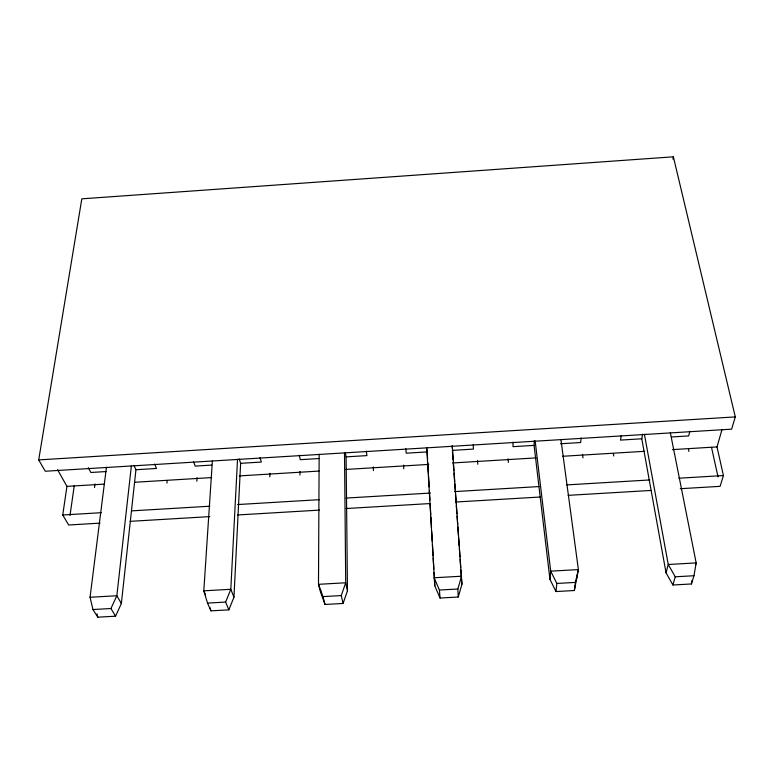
<?xml version="1.0" encoding="UTF-8"?>
<svg xmlns="http://www.w3.org/2000/svg" width="774" height="774" viewBox="0 0 774 774"><rect width="100%" height="100%" fill="white"/><g stroke="black" fill="none" stroke-linecap="round" stroke-linejoin="round"><path stroke-width="1.16" d="M345.272 452.403L346.094 456.873L347.468 590.765L343.076 603.459L325.032 604.465L320.571 592.284L320.581 589.875M319.159 454.29L318.491 584.322L320.571 592.284M299.925 475.033L299.983 471.414M513.104 442.109L512.969 446.666L534.079 445.379L534.331 440.803M269.816 476.861L269.933 473.243M212.386 460.84L203.804 590.823L207.509 603.091L210.954 610.85L228.852 609.854L233.951 597.17L240.627 463.326L239.205 458.905M237.531 459.301L230.807 589.295L225.631 602.075L228.852 609.854M196.848 481.283L197.109 477.664M166.952 483.092L167.174 480.693M560.898 439.429L578.381 569.587L574.356 590.523L556.003 591.549L549.946 579.349L550.701 571.154L535.163 441.006M556.003 591.549L556.835 583.451L550.701 571.154L578.381 569.587L575.421 582.406L574.356 590.523M106.435 467.293L90.055 597.267L92.967 609.535L97.795 617.188L115.558 616.191L121.354 603.526L135.943 469.731L133.931 465.358M131.387 465.764L116.845 595.748L110.943 608.519L115.558 616.191M581.148 437.939L580.616 442.534L560.502 443.763M94.525 487.485L94.989 483.905M70.008 515.445L74.265 485.608M100.01 523.137L68.644 524.995L62.742 515L66.941 486.382L57.566 469.692M621.27 435.472L620.516 440.096L641.781 438.79L642.662 434.166M38.7 459.911L81.821 198.831L673.37 156.812L735.3 416.905L731.633 429.154L45.269 471.24L38.7 459.911L735.3 416.905M672.964 159.183L673.37 156.812M641.781 438.79L666.046 572.808L672.925 584.999L691.424 583.964L693.968 575.74L696.165 562.911L670.342 432.676M691.424 583.964L692.024 580.5M689.827 431.273L688.676 435.926L671.6 436.971M666.046 572.808L668.252 564.498L644.413 434.272M672.925 584.999L675.228 576.794L668.252 564.498L696.165 562.911L695.526 565.001M426.745 447.701L434.794 585.841L440.048 598.031L458.247 597.015L461.914 584.312L452.287 446.134M680.298 488.704L720.11 486.343L723.419 475.555L717.014 446.908L722.026 429.502M458.247 597.015L457.85 589.014L461.565 576.214L434.117 577.762L439.429 590.049L440.048 598.031M343.076 603.459L341.257 595.574L345.717 582.774L344.498 452.742M106.067 471.56L90.848 472.488L88.342 467.66M135.943 469.731L156.493 468.473L154.597 464.09M211.699 465.097L195.193 466.103L193.519 461.71M240.627 463.326L261.322 462.059L260.025 457.627M319.033 458.537L300.322 459.679L299.238 455.228M346.094 456.873L366.953 455.605L366.247 451.116M427.606 459.156L427.19 451.919L406.244 453.196L405.769 448.688M66.941 486.382L104.335 484.108M134.483 482.279L211.67 477.587M239.418 475.904L319.014 471.076M345.552 469.46L428.767 464.41M452.887 462.949L536.111 457.889M562.64 456.283L644.655 451.3M672.393 449.617L717.014 446.908M62.742 515L101.326 512.688M131.464 510.888L209.831 506.215M237.56 504.561L319.536 499.665M346.065 498.079L430.46 493.048M454.57 491.606L538.965 486.565M566.694 484.911L649.879 479.948M678.808 478.216L723.419 475.555M130.177 521.347L209.793 516.616M237.541 514.971L319.575 510.105M346.123 508.528L429.367 503.593M455.905 502.016L540.349 497.005M568.097 495.36L651.34 490.426M90.055 597.267L116.845 595.748L121.354 603.526M92.967 609.535L110.943 608.519M207.509 603.091L225.631 602.075M347.468 590.765L345.717 582.774L318.491 584.322L322.99 596.599L341.257 595.574M439.429 590.049L457.85 589.014M556.835 583.451L575.421 582.406M675.228 576.794L693.968 575.74M205.536 594.751L203.804 590.823L230.807 589.295L233.951 597.17M209.948 607.532L210.954 610.85M322.99 596.599L325.032 604.465M97.002 613.869L97.795 617.188M711.529 447.382L718.03 476.9M688.454 449.094L688.947 451.455M613.385 453.622L613.772 456.012M582.464 454.299L582.986 457.879M576.969 575.421L577.288 577.81M534.079 445.379L549.946 579.349M508.015 458.798L508.383 462.397M477.51 460.636L477.819 464.255M427.016 449.655L427.19 451.919M453.051 459.94L452.364 450.381L473.378 449.094L473.291 444.547M453.216 462.339L453.816 470.708M453.99 473.098L454.58 481.467M454.754 483.866L455.354 492.235M455.518 494.625L456.118 502.994M456.283 505.383L456.883 513.762M457.057 516.152L457.647 524.52M457.821 526.91L458.411 535.289M458.585 537.678L459.185 546.047M459.35 548.437L459.95 556.806M460.124 559.205L460.714 567.574M460.888 569.964L461.914 584.312M427.809 462.775L428.428 473.64M428.564 476.049L429.173 486.904M429.386 490.523L429.928 500.178M430.131 503.797L430.75 514.662M430.886 517.071L431.505 527.926M431.708 531.554L432.26 541.2M432.463 544.819L433.082 555.684M433.217 558.093L433.837 568.958M434.04 572.576L434.794 585.841M452.151 445.843L452.258 448.107M403.612 465.126L403.767 468.744M373.339 466.964L373.436 470.582"/></g></svg>
